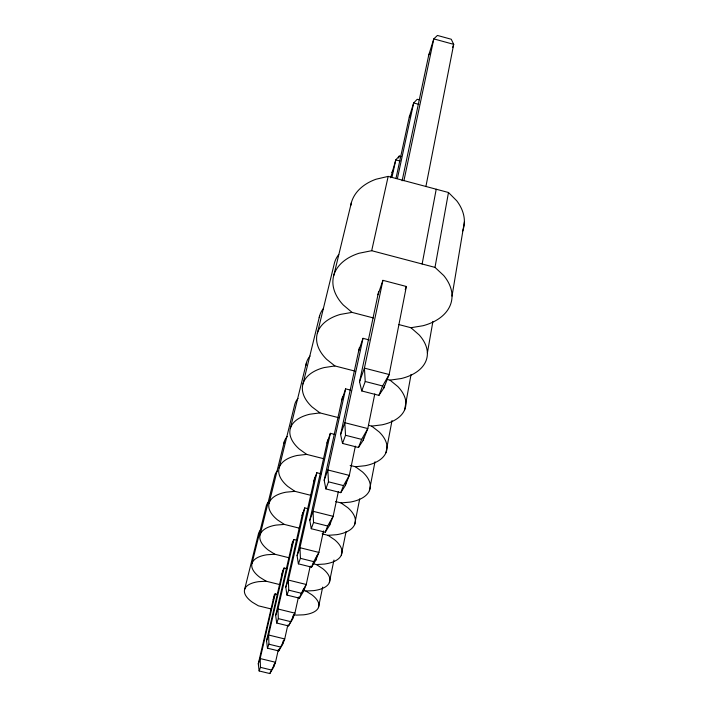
<?xml version="1.0" encoding="UTF-8"?>
<svg xmlns="http://www.w3.org/2000/svg" width="709" height="709" viewBox="0 0 709 709"><rect width="100%" height="100%" fill="white"/><g stroke="black" fill="none" stroke-linecap="round" stroke-linejoin="round"><path stroke-width="1.06" d="M452.023 296.105L464.386 221.828M427.385 352.967L432.915 321.407M398.954 324.598L410.928 327.718L423.007 325.732A60.274 38.047 11.3 0 0 443.737 275.553L434.998 267.382L448.478 192.502L388.169 176.39L376 179.235A57.553 39.412 11.1 0 0 350.76 205.495M404.573 410.015L411.078 374.423M422.139 263.996L436.221 189.232M385.935 452.776L392.015 420.526M377.959 294.784L382.931 280.339L406.372 286.48L389.161 374.512L383.826 388.027L378.916 395.365L361.758 390.96L359.534 381.77L378.641 291.567M425.887 186.609L453.698 44.348L451.252 39.243L437.418 35.45L433.802 38.889L428.821 54.735L402.118 180.795M369.389 490.725L374.999 461.763M383.826 388.027L384.251 385.873M354.606 524.633L359.702 498.906M341.313 555.103L346.089 531.493M374.804 393.876L367.803 428.573L363.203 440.236L358.479 447.485L342.527 443.426L340.604 434.484L359.383 347.658M363.203 440.236L363.637 438.082M329.313 582.638L333.957 560.039M342.553 396.668L324.181 480.223L325.856 488.909L340.754 492.666L345.31 485.55L345.974 482.333M355.36 446.138L349.315 475.393L345.31 485.55M318.403 607.648L322.692 587.096M338.335 491.718L333.15 516.329L329.623 525.254L325.245 532.211L311.269 528.719L309.798 520.291L327.726 439.855M382.931 280.339L364.426 368.131L359.534 381.77M403.917 180.742L433.802 38.889L453.698 44.348L452.652 47.503M329.623 525.254L330.305 522.028M323.49 530.961L318.899 552.417L315.771 560.332L311.552 567.12L298.392 563.85L297.089 555.688L314.796 477.139M395.941 178.597L409.27 116.994L413.675 102.956L417.22 99.278L419.223 99.818M369.247 339.939L362.999 338.317L344.831 422.715L340.604 434.484M397.403 178.535L413.675 102.956L418.886 104.365M315.771 560.332L316.701 556.016M302.787 512.465L285.78 587.185L286.941 595.081L299.384 598.148L303.443 591.545L304.143 588.337M310.214 566.145L306.235 584.482L303.443 591.545M350.751 390.18L345.637 388.86L327.868 469.97L324.181 480.223M391.997 177.197L395.79 159.888L399.256 156.051L401.303 156.6M292.693 541.144L275.659 615.385L276.696 623.034L288.492 625.923L292.409 619.489L293.358 615.182M298.445 597.093L294.909 613.161L292.409 619.489M390.677 177.799L395.79 159.888L399.965 161.005M282.891 570.054L266.54 640.785L267.479 648.194L278.69 650.924L282.466 644.667L283.423 640.378M334.639 434.413L330.359 433.323L313.032 511.286L309.798 520.291M287.801 625.099L284.726 638.951L282.466 644.667M373.43 317.96L352.01 312.377L343.227 304.941A60.274 38.047 11.3 0 1 359.029 253.255L371.693 250.702L388.169 176.39M321.088 473.807L316.817 472.726L299.96 547.702L297.089 555.688M274.454 594.257L258.289 663.784L259.131 670.962L269.81 673.55L273.461 667.47L274.179 664.253M278.415 649.329L275.509 662.277L273.461 667.47M307.768 508.654L304.728 507.892L288.341 580.059L285.78 587.185M296.938 540.24L293.881 539.478L277.955 608.987L275.659 615.385M287.189 568.76L284.079 567.989L268.614 635.016L266.54 640.785M277.308 594.381L275.189 593.858L260.168 658.546L258.289 663.784M333.788 275.411L351.425 202.482M317.331 333.381L334.506 262.755A53.795 34.449 11.6 0 1 338.742 254.531M290.327 428.475L306.536 362.441M302.973 383.959L319.67 315.656M260.114 534.887L274.888 475.207A40.573 19.604 12.6 0 1 277.627 470.616M269.11 503.213L284.353 441.512M279.116 467.958L294.838 404.13A44.995 24.115 12.4 0 1 298.046 398.44M244.614 589.471L258.519 533.558A36.948 16.254 12.8 0 1 260.23 530.474M251.987 563.495L266.318 505.747A38.676 17.814 12.7 0 1 268.162 502.362M398.635 158.01L399.256 156.051M273.204 599.628L275.189 593.858M281.898 574.325L284.079 567.989M291.47 546.471L293.881 539.478M302.061 515.656L304.728 507.892M313.839 481.393L316.817 472.726M327.009 443.054L330.359 433.323M341.853 399.876L345.637 388.86M358.692 350.875L362.999 338.317M259.131 670.962L260.46 667.346L260.168 658.546L275.509 662.277L269.81 673.55M267.479 648.194L268.941 644.206L268.614 635.016L284.726 638.951L278.69 650.924M276.696 623.034L278.318 618.62L277.955 608.987L294.909 613.161L288.492 625.923M286.941 595.081L288.749 590.163L288.341 580.059L306.235 584.482L301.307 593.256L299.384 598.148M298.392 563.85L300.412 558.329L299.96 547.702L318.899 552.417L313.706 561.634L311.552 567.12M311.269 528.719L313.555 522.48L313.032 511.286L333.15 516.329L327.673 526.016L325.245 532.211M325.856 488.909L328.462 481.81L327.868 469.97L349.315 475.393L343.519 485.612L340.754 492.666M342.527 443.426L345.522 435.273L344.831 422.715L367.803 428.573L361.652 439.385L358.479 447.485M361.758 390.96L365.232 381.495L364.426 368.131L389.161 374.512L382.603 385.971L378.916 395.365M405.22 289.556L406.372 286.48M391.855 172.42L393.398 169.894M409.27 116.994L410.343 115.248M428.821 54.735L429.955 52.918M352.01 312.377L340.329 314.424A56.171 33.048 11.7 0 0 326.61 359.312L334.905 365.941L355.253 371.179M334.905 365.941L324.084 367.59A52.59 28.98 12 0 0 312.057 406.939L319.919 412.895L338.946 417.752M386.83 379.324L390.003 380.139L401.188 378.544A56.171 33.048 11.7 0 0 419.196 334.949L410.928 327.718M319.919 412.895L309.833 414.224A49.435 25.613 12.2 0 0 299.207 448.992L306.678 454.389L323.641 458.688M368.494 425.294L371.667 426.109L382.071 424.824A52.59 28.98 12 0 0 397.864 386.591L390.003 380.139M306.678 454.389L297.231 455.462A46.643 22.803 12.4 0 0 287.765 486.409L294.891 491.328L310.976 495.369M350.149 465.396L355.448 466.744L365.17 465.716A49.435 25.613 12.2 0 0 379.138 431.914L371.667 426.109M294.891 491.328L286.002 492.188A44.153 20.428 12.5 0 0 277.529 519.91L284.327 524.412L299.26 528.143M335.649 501.573L341.011 502.92L350.14 502.105A46.643 22.803 12.4 0 0 362.574 471.999L355.448 466.744M284.327 524.412L275.943 525.103A41.911 18.407 12.6 0 0 268.312 550.087L274.808 554.225L288.705 557.682M322.143 533.859L328.072 535.339L336.678 534.692A44.153 20.428 12.5 0 0 347.818 507.715L341.011 502.92M274.808 554.225L266.876 554.775A39.89 16.67 12.7 0 0 259.964 577.392L266.185 581.229L280.126 584.677M313.21 563.761L316.418 564.559L324.545 564.054A41.911 18.407 12.6 0 0 334.595 539.744L328.072 535.339M266.185 581.229L258.661 581.655A38.056 15.173 12.7 0 0 252.369 602.242L258.351 605.805L270.98 608.907M302.637 590.234L305.854 591.022L313.564 590.641A39.89 16.67 12.7 0 0 322.666 568.618L316.418 564.559M260.46 667.346L271.219 669.961M278.318 618.62L290.211 621.536M268.941 644.206L280.241 646.962M288.749 590.163L301.307 593.256M294.138 614.597L296.238 615.111L303.567 614.827A38.056 15.173 12.7 0 0 311.854 594.78L305.854 591.022M300.412 558.329L313.706 561.634M313.555 522.48L327.673 526.016M328.462 481.81L343.519 485.612M345.522 435.273L361.652 439.385M365.232 381.495L382.603 385.971M371.693 250.702L434.998 267.382M448.478 192.502L456.72 200.771A57.553 39.412 11.1 0 1 462.693 230.966M319.236 317.588A50.499 30.372 12 0 1 323.499 308.433M283.999 443.364A42.673 21.687 12.5 0 1 287.305 436.407M306.013 365.419A47.592 26.969 12.2 0 1 310.028 356.051"/></g></svg>
